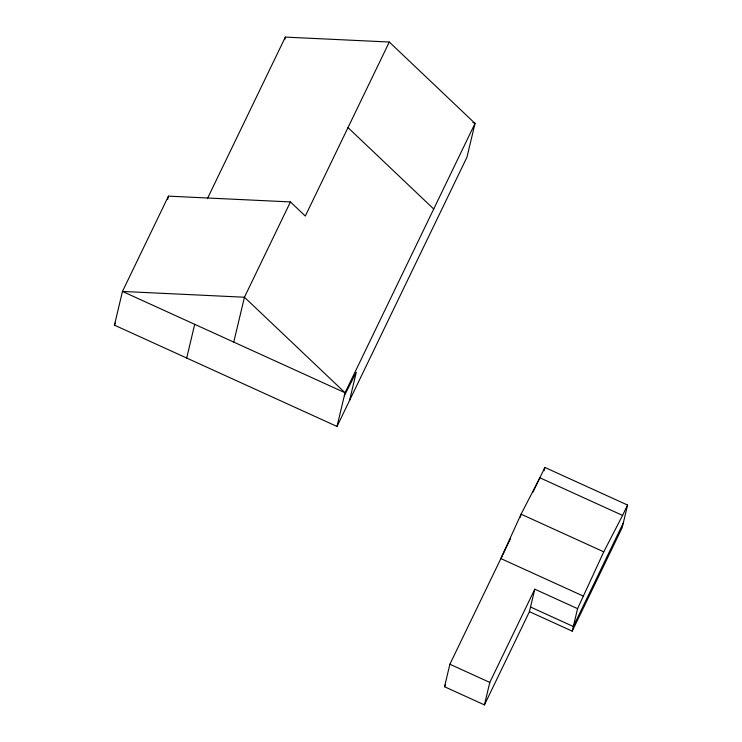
<?xml version="1.0" encoding="UTF-8"?>
<svg xmlns="http://www.w3.org/2000/svg" width="742" height="742" viewBox="0 0 742 742"><rect width="100%" height="100%" fill="white"/><g stroke="black" fill="none" stroke-linecap="round" stroke-linejoin="round"><path stroke-width="1.11" d="M114.435 325.144L122.458 291.439L168.453 196.138L290.437 201.926L305.314 216.052L389.3 42.025L475.019 123.422L466.987 157.128L337.016 426.455L114.435 325.144L115.437 323.076M167.646 199.515L168.453 196.138M186.678 358.024L194.71 324.328M284.826 39.345L285.355 37.1L389.3 42.025M233.758 342.099L244.443 297.227L290.437 201.926M337.016 426.455L345.049 392.75L475.019 123.422L472.914 122.467M349.556 400.467L356.271 372.28L344.334 395.727M529.436 611.668L572.221 631.145L577.573 608.653L534.797 589.176L529.436 611.668L484.443 704.9L444.523 686.73L449.884 664.238L510.375 538.896M520.346 517.211L521.069 514.187L539.87 477.783L622.566 515.421L627.565 505.061L544.869 467.423L532.867 492.28M484.443 704.9L489.803 682.408L534.797 589.176M544.072 470.771L544.869 467.423M627.565 505.061L622.204 527.562L572.221 631.145M577.573 608.653L603.765 551.835L622.566 515.421M207.408 198.624L285.355 37.1M444.523 686.73L445.534 684.643M623.317 522.915L573.325 626.508L530.539 607.03M603.765 551.835L521.069 514.187L500.878 558.578L583.574 596.225M449.884 664.238L489.803 682.408M347.998 127.596L433.718 209.003M244.443 297.227L122.458 291.439L345.049 392.75L244.443 297.227"/></g></svg>
